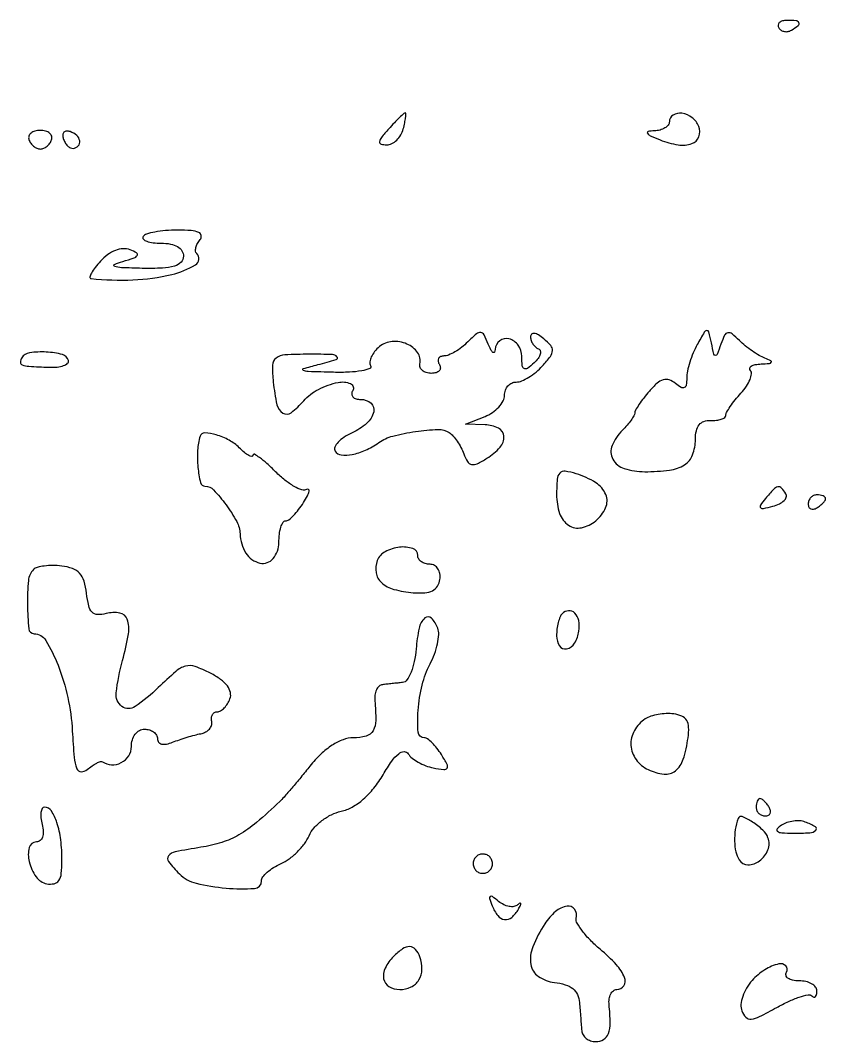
# Model space of a CAD drawing. Extents: x 0 to 5034, y 0 to 2560.
# Drawn here: x 674.2 to 767, y 1593 to 1710.7 of the extents above; entities that cross this region are included whole.
import ezdxf

# ---------------------------------------------------------------- set-up
doc = ezdxf.new("R2010")
doc.units = 0

msp = doc.modelspace()

# ---------------------------------------------------------------- linework, layer by layer
for points in [[(761.613087, 1709.817021, 0.108766), (761.88478, 1709.536973, 0.099739), (762.257398, 1709.385962, 0.095385), (762.673795, 1709.387618, 0.090093), (763.069098, 1709.542705, 0.02679), (763.852054, 1710.086603, 0.350126), (763.929499, 1710.40792, 0.269722), (763.618676, 1710.623697, 0.019984), (762.543989, 1710.666667, 0.059057), (762.024148, 1710.605052, 0.126631), (761.669932, 1710.417083, 0.191218), (761.534562, 1710.139071, 0.158515)], [(716.650831, 1698.166667, 0.013573), (715.806183, 1697.180833, 0.140292), (715.598669, 1696.693433, 0.370881), (715.779018, 1696.422063, 0.068589), (716.422797, 1696.333333, 0.116405), (717.005693, 1696.470901, 0.075454), (717.574349, 1696.871875, 0.06915), (718.042965, 1697.465887, 0.068626), (718.333333, 1698.166667, 0.01207), (718.499181, 1698.869785, 0.020942), (718.598082, 1699.461458, 0.01712), (718.639048, 1699.917903, 0.430497), (718.561368, 1700, 0.187609), (718.406501, 1699.939771, 0.005742), (717.896448, 1699.461458, 0.010579), (717.304848, 1698.869221, 0.007035)], [(749, 1699, -0.167543), (748.866735, 1698.613458, -0.090437), (748.485937, 1698.27513, -0.072704), (747.919409, 1698.035023, -0.054934), (747.25, 1697.936614, 0.038392), (746.551744, 1697.857408, 0.535016), (746.469676, 1697.662518, 0.14247), (746.803087, 1697.37952, 0.010167), (747.934716, 1696.900507, 0.054478), (749.998437, 1696.326588, 0.125783), (751.590367, 1696.466807, 0.22395), (752.385221, 1697.251138, 0.181411), (752.376152, 1698.462146, 0.139195), (751.632325, 1699.45491, 0.123924), (750.444119, 1699.963692, 0.176966), (749.433039, 1699.766804, 0.262856)], [(675.191667, 1696.925, 0.073624), (675.399741, 1696.514089, 0.066918), (675.723802, 1696.165781, 0.070382), (676.110048, 1695.930417, 0.102038), (676.5, 1695.85, 0.102038), (676.889952, 1695.930417, 0.070382), (677.276198, 1696.165781, 0.066918), (677.600259, 1696.514089, 0.073624), (677.808333, 1696.925, 0.159683), (677.810399, 1697.333474, 0.143818), (677.571823, 1697.684219, 0.107546), (677.111023, 1697.920344, 0.064908), (676.5, 1698, 0.064908), (675.888977, 1697.920344, 0.107546), (675.428177, 1697.684219, 0.143818), (675.189601, 1697.333474, 0.159683)], [(679.15, 1697.05, 0.053161), (679.35683, 1696.596593, 0.062883), (679.645469, 1696.224531, 0.073742), (679.968009, 1695.985296, 0.149613), (680.275, 1695.925, 0.175736), (680.869758, 1696.213035, 0.239194), (681.044314, 1696.772743, 0.167686), (680.694791, 1697.413248, 0.104687), (679.95, 1697.85, 0.089632), (679.522225, 1697.911576, 0.189618), (679.22, 1697.78, 0.189618), (679.088424, 1697.477775, 0.089632)], [(688.345492, 1685.75, 0.349815), (688.379636, 1685.465503, 0.109086), (688.769838, 1685.220313, 0.058062), (689.491439, 1685.053095, 0.027937), (690.440983, 1685, -0.045128), (691.517041, 1684.90268, -0.087671), (692.323497, 1684.603459, -0.119789), (692.819301, 1684.124015, -0.141873), (693, 1683.5, -0.193046), (692.71866, 1682.798469, -0.131071), (691.974947, 1682.345212, -0.062329), (690.594052, 1682.119264, -0.014669), (688.25, 1682.09968, -0.004783), (685.853591, 1682.172908, -0.075125), (685.052176, 1682.327105, -0.679259), (685.043688, 1682.553925, -0.035816), (686, 1682.89572, 0.011555), (687.306733, 1683.292458, 0.173835), (687.675896, 1683.580214, 0.428208), (687.603757, 1683.869102, 0.037509), (686.843956, 1684.228601, 0.10627), (686.045682, 1684.353503, 0.076941), (685.162601, 1684.165173, 0.066991), (684.268106, 1683.679432, 0.051037), (683.438968, 1682.932561, 0.01935), (682.813727, 1682.185514, 0.039644), (682.39618, 1681.546708, 0.06663), (682.224457, 1681.099486, 0.451296), (682.345012, 1680.928571, 0.038137), (687.179343, 1680.771951, 0.046926), (691.648124, 1681.390922, 0.078637), (694.376868, 1682.507382, 0.486413), (694.532842, 1683.800491, -0.177248), (694.403501, 1684.079163, -0.080719), (694.434999, 1684.485334, -0.06486), (694.614965, 1684.952065, -0.04883), (694.923639, 1685.407991, 0.218969), (695.049726, 1685.878948, 0.256459), (694.765281, 1686.236774, 0.08197), (693.889298, 1686.445103, 0.01748), (692.319472, 1686.5, 0.019869), (690.94122, 1686.445208, 0.026773), (689.704052, 1686.279687, 0.025988), (688.726613, 1686.042047, 0.183716)], [(725.765368, 1673.622511, -0.031417), (725.061094, 1673.001586, -0.031812), (724.287401, 1672.476613, -0.03354), (723.557827, 1672.110123, -0.099945), (723.012412, 1672, 0.09977), (722.629144, 1671.922754, 0.176681), (722.395582, 1671.70625, 0.168675), (722.350076, 1671.381744, 0.089914), (722.5, 1671, -0.139169), (722.607943, 1670.620352, -0.191142), (722.478525, 1670.29375, -0.138808), (722.110654, 1670.073267, -0.066118), (721.559017, 1670, -0.070442), (720.981743, 1670.081734, -0.10398), (720.531399, 1670.321086, -0.129283), (720.278311, 1670.677157, -0.147463), (720.25, 1671.093058, 0.216179), (719.98467, 1672.395565, 0.136043), (718.749996, 1673.381009, 0.119604), (717.049176, 1673.664398, 0.156189), (715.594833, 1673.078704, 0.04802), (715.033559, 1672.513722, 0.062283), (714.645011, 1671.896357, 0.076308), (714.476913, 1671.322605, 0.173268), (714.570027, 1670.886693, -0.468664), (714.458329, 1670.552942, -0.048261), (713.544408, 1670.295221, -0.033635), (712.116027, 1670.135776, -0.017132), (710.309017, 1670.118315, -0.002181), (707.372672, 1670.203372, -0.105434), (706.804751, 1670.344407, -0.685704), (706.821538, 1670.541797, -0.008664), (708.5, 1671, 0.010039), (710.592656, 1671.577464, 0.538605), (710.693046, 1671.909787, 0.216376), (710.157269, 1672.168515, 0.005924), (707.5, 1672.2, 0.013067), (704.693213, 1672.126632, 0.152334), (703.67661, 1671.750224, 0.22682), (703.261234, 1670.927924, 0.032686), (703.345694, 1668.996058, 0.025427), (703.766691, 1666.385408, 0.205269), (704.452376, 1665.416039, 0.311999), (705.412266, 1665.468519, 0.049257), (706.860952, 1666.839677, -0.096648), (708.542941, 1668.15494, -0.067105), (710.826206, 1668.954769, -0.15307), (712.243408, 1668.811361, -0.458543), (712.5, 1668, 0.139169), (712.392057, 1667.620352, 0.191142), (712.521475, 1667.29375, 0.138808), (712.889346, 1667.073267, 0.066118), (713.440983, 1667, -0.181797), (714.614705, 1666.558655, -0.283592), (714.923008, 1665.557717, -0.149674), (714.111674, 1664.237429, -0.073911), (712.443612, 1663.156262, 0.037861), (711.507163, 1662.640765, 0.060807), (710.811009, 1662.053973, 0.085249), (710.442908, 1661.49076, 0.245345), (710.475637, 1661.039421, 0.230446), (711.180648, 1660.59324, 0.075882), (712.440538, 1660.643938, 0.059728), (713.973496, 1661.136688, 0.045812), (715.5, 1662.014522, -0.089135), (717.127885, 1662.772244, -0.028695), (719.747542, 1663.304542, -0.02574), (722.344286, 1663.543131, -0.158433), (723.620037, 1663.184419, -0.066708), (724.059982, 1662.79733, -0.029061), (724.53676, 1662.180333, -0.02812), (724.97434, 1661.456204, -0.03344), (725.300247, 1660.727353, 0.0476), (725.732986, 1659.828662, 0.212844), (726.20167, 1659.502842, 0.16232), (726.845791, 1659.58953, 0.025664), (727.977306, 1660.2179, 0.070059), (729.481238, 1661.47986, 0.20058), (729.923262, 1662.742015, 0.26978), (729.3013, 1663.678908, 0.107806), (727.75, 1664.063386), (725.5, 1664.126773), (727.75, 1665.031162, 0.05432), (728.610511, 1665.490944, 0.056546), (729.339062, 1666.119978, 0.062859), (729.835196, 1666.81486, 0.124258), (730, 1667.467776, -0.086508), (730.10199, 1668.052849, -0.094089), (730.395097, 1668.549909, -0.100246), (730.831936, 1668.882374, -0.11316), (731.345012, 1669, 0.100388), (731.978476, 1669.128479, 0.037575), (732.788491, 1669.545381, 0.035361), (733.628011, 1670.146161, 0.035867), (734.370241, 1670.856618, 0.02215), (735.282346, 1671.958894, 0.150466), (735.520793, 1672.615614, 0.193457), (735.317528, 1673.204055, 0.040843), (734.525228, 1673.979062, 0.032957), (733.902715, 1674.429934, 0.103715), (733.421501, 1674.607914, 0.236589), (733.127235, 1674.511353, 0.199872), (733, 1674.205778, 0.079371), (733.067437, 1673.783633, 0.066184), (733.264809, 1673.373989, 0.06762), (733.556862, 1673.038441, 0.091601), (733.901478, 1672.833333, -0.231552), (734.125026, 1672.598856, -0.152502), (734.126463, 1672.219148, -0.088428), (733.874203, 1671.728971, -0.043861), (733.401478, 1671.210573, -0.025461), (732.636758, 1670.575723, -0.291166), (732.263736, 1670.547584, -0.2544), (732.044815, 1670.880857, -0.020744), (732, 1671.960573, 0.158319), (731.584152, 1673.24098, 0.174507), (730.509969, 1673.971462, 0.234143), (729.447863, 1673.746933, 0.214788), (728.929715, 1672.75, -0.122572), (728.836727, 1672.449498, -0.447889), (728.663942, 1672.417238, -0.112907), (728.41338, 1672.721866, -0.022268), (728.123654, 1673.372511, 0.025182), (727.641107, 1674.439413, 0.2527), (727.251249, 1674.706502, 0.208383), (726.761857, 1674.552284, 0.017312)], [(752.206255, 1673.315741, 0.028109), (751.744433, 1672.355691, 0.022551), (751.354337, 1671.277204, 0.023093), (751.084294, 1670.24462, 0.052452), (751, 1669.443297, -0.036761), (750.941959, 1668.654937, -0.253403), (750.717037, 1668.354938, -0.250032), (750.34022, 1668.377164, -0.035963), (749.691208, 1668.841311, 0.091505), (748.977071, 1669.24098, 0.15518), (748.298338, 1669.254433, 0.110186), (747.573041, 1668.85104, 0.033923), (746.691208, 1667.952325, 0.012953), (746.043529, 1667.154982, 0.016999), (745.496792, 1666.39285, 0.014565), (745.087154, 1665.738262, 0.133292), (745, 1665.41714, -0.134382), (744.917901, 1665.11719, -0.021812), (744.584726, 1664.606368, -0.022712), (744.127579, 1664.025752, -0.018253), (743.586301, 1663.443444, 0.098221), (742.403058, 1661.674645, 0.225666), (742.481399, 1660.113103, 0.195515), (743.792405, 1659.029726, 0.076262), (746.158918, 1658.666667, 0.03105), (749.029968, 1658.845129, 0.111241), (750.748444, 1659.464119, 0.162226), (751.675518, 1660.606234, 0.090293), (752, 1662.388418, -0.053123), (752.10625, 1663.385638, -0.115934), (752.433956, 1664.076115, -0.14085), (752.985007, 1664.467001, -0.095906), (753.75, 1664.579401, 0.035042), (754.420342, 1664.595971, 0.054514), (754.985937, 1664.712796, 0.072753), (755.373138, 1664.903603, 0.246754), (755.5, 1665.145012, -0.132083), (755.596287, 1665.503147, -0.017774), (756.014703, 1666.169293, -0.019504), (756.581232, 1666.93758, -0.015296), (757.252182, 1667.726164, 0.034327), (757.874405, 1668.516509, 0.051094), (758.293186, 1669.290036, 0.065008), (758.468381, 1669.937451, 0.234102), (758.335515, 1670.331152, -0.252256), (758.258029, 1670.589684, -0.209981), (758.426162, 1670.826717, -0.090228), (758.89268, 1671.002275, -0.034711), (759.583333, 1671.078947, 0.010062), (760.52001, 1671.136428, 0.230887), (760.744661, 1671.26964, 0.454143), (760.696168, 1671.444282, 0.018332), (760.017857, 1671.739662, -0.039113), (759.345549, 1672.066271, -0.019098), (758.541691, 1672.579937, -0.018816), (757.741941, 1673.180903, -0.025842), (757.073918, 1673.783225, 0.02474), (756.222371, 1674.554431, 0.222748), (755.747319, 1674.674781, 0.235733), (755.367956, 1674.384448, 0.027591), (754.940853, 1673.372511, -0.005864), (754.493074, 1672.168081, -0.342115), (754.304305, 1672.053935, -0.315585), (754.132834, 1672.206399, -0.005386), (753.841047, 1673.5, 0.010652), (753.540188, 1674.771295, 0.373366), (753.306888, 1674.93174, 0.236946), (753.015833, 1674.742068, 0.005842)], [(674.367878, 1671.786222, 0.128551), (674.209012, 1671.268761, 0.331154), (674.41636, 1670.963984, 0.069297), (675.180848, 1670.812633, 0.004275), (677.5, 1670.7, 0.033462), (678.440512, 1670.725326, 0.060493), (679.192188, 1670.889205, 0.094945), (679.651489, 1671.155131, 0.290834), (679.75, 1671.484527, 0.26794), (679.052136, 1672.163613, 0.048083), (677.186312, 1672.449591, 0.04802), (675.270156, 1672.372963, 0.223957)], [(694.918758, 1662.75, 0.066091), (694.624404, 1661.152457, 0.036743), (694.670486, 1659.169289, 0.032024), (694.954723, 1657.415906, 0.349821), (695.476432, 1657, -0.206232), (696.474003, 1656.570259, -0.030763), (697.9072, 1654.854008, -0.033832), (699.13778, 1652.919768, -0.117706), (699.52254, 1651.5, 0.132121), (700.190556, 1649.285962, 0.201489), (701.804778, 1648.139905, 0.281195), (703.335071, 1648.661502, 0.175279), (704, 1650.5, -0.028767), (704.055155, 1651.457853, -0.045002), (704.223089, 1652.265625, -0.0564), (704.466994, 1652.830502, -0.268838), (704.759453, 1653, 0.167829), (705.134774, 1653.129631, 0.031924), (705.681914, 1653.618239, 0.030876), (706.274383, 1654.298828, 0.024082), (706.833278, 1655.104643, 0.018106), (707.278746, 1655.879002, 0.063037), (707.481587, 1656.418019, 0.307761), (707.407048, 1656.614199, 0.29954), (707.194576, 1656.620255, -0.22651), (706.657044, 1656.561935, -0.044907), (705.751623, 1656.974097, -0.039493), (704.694047, 1657.691248, -0.02765), (703.620752, 1658.651975, 0.012707), (702.614375, 1659.608459, 0.026016), (701.769846, 1660.294967, 0.036996), (701.170323, 1660.667981, 0.563768), (701, 1660.564935, -0.428733), (700.863181, 1660.434702, -0.11379), (700.538393, 1660.526664, -0.04952), (700.032582, 1660.873812, -0.021242), (699.428571, 1661.428571, 0.072566), (698.270776, 1662.291539, 0.052701), (696.78246, 1662.903908, 0.058933), (695.464855, 1663.126427, 0.338665)], [(736, 1656.036003, 0.080351), (736.353063, 1653.853189, 0.166381), (737.386171, 1652.49549, 0.203405), (738.868645, 1652.211515, 0.120745), (740.512735, 1653.010569, 0.114813), (741.654062, 1654.513635, 0.206923), (741.673423, 1656.033605, 0.156495), (740.507824, 1657.401216, 0.063085), (738.25, 1658.432606, 0.040417), (736.988118, 1658.717052, 0.244149), (736.374875, 1658.501497, 0.171089), (736.067243, 1657.803197, 0.019019)], [(760.065294, 1655.578674, 0.019963), (759.483502, 1654.8178, 0.361312), (759.506425, 1654.533834, 0.255353), (759.829763, 1654.434951, 0.013137), (760.931602, 1654.692364, 0.045875), (761.675547, 1654.961789, 0.080158), (762.215614, 1655.330573, 0.122195), (762.473271, 1655.733869, 0.223332), (762.429736, 1656.11369, 0.050084), (761.915917, 1656.784477, 0.26591), (761.490578, 1656.914775, 0.150095), (760.990372, 1656.628048, 0.014904)], [(765, 1654.940983, 0.108972), (765.078288, 1654.586039, 0.182303), (765.29375, 1654.3746, 0.161196), (765.6179, 1654.343488, 0.082592), (766, 1654.5, 0.029505), (766.382774, 1654.768994, 0.035638), (766.70625, 1655.066025, 0.038439), (766.934461, 1655.34829, 0.151918), (767, 1655.559017, 0.210953), (766.92554, 1655.727648, 0.081139), (766.70625, 1655.870461, 0.061769), (766.382849, 1655.967655, 0.042167), (766, 1656, 0.105053), (765.618444, 1655.918938, 0.099167), (765.29375, 1655.688914, 0.09642), (765.076123, 1655.345238, 0.093332)], [(715.335833, 1648.432783, 0.133646), (715.193877, 1647.027722, 0.170324), (715.816898, 1645.893866, 0.116438), (717.258685, 1645.107866, 0.047289), (719.475568, 1644.720981, 0.036067), (720.802745, 1644.712794, 0.098955), (721.703268, 1644.955442, 0.138004), (722.26559, 1645.463498, 0.103241), (722.558065, 1646.25, 0.078956), (722.553165, 1646.919766, 0.10415), (722.331563, 1647.486979, 0.119547), (721.929564, 1647.863611, 0.129432), (721.411516, 1648, -0.06912), (720.872026, 1648.074937, -0.08529), (720.414633, 1648.29375, -0.099964), (720.108806, 1648.618662, -0.139872), (720, 1649, 0.321208), (719.419686, 1649.81013, 0.112628), (717.913457, 1649.966269, 0.090209), (716.24001, 1649.446872, 0.182876)], [(675.712576, 1647.379243, 0.175116), (675.133286, 1646.144531, 0.02543), (675.017325, 1643.325812, 0.022275), (675.167659, 1640.558615, 0.385559), (675.784392, 1640, -0.264196), (677.134772, 1639.232928, -0.040825), (678.543466, 1636.360926, -0.040171), (679.668285, 1632.647337, -0.03969), (680.190601, 1628.78661, 0.007745), (680.406098, 1625.74043, 0.070528), (680.704799, 1624.446879, 0.30248), (681.198348, 1624.097816, 0.181606), (681.903695, 1624.340348, -0.021292), (682.466639, 1624.76644, -0.031501), (682.996781, 1625.085915, -0.03233), (683.437484, 1625.279939, -0.248792), (683.653695, 1625.25, 0.147362), (684.700659, 1624.888276, 0.131218), (685.827042, 1625.141228, 0.130105), (686.684158, 1625.924806, 0.143838), (687, 1627, -0.072314), (687.111864, 1627.769411, -0.08892), (687.4375, 1628.416667, -0.10214), (687.924246, 1628.846791, -0.130775), (688.5, 1629, -0.072144), (689.073208, 1628.91686, -0.087143), (689.559375, 1628.674822, -0.100435), (689.884389, 1628.315153, -0.134459), (690, 1627.893011, 0.17181), (690.136407, 1627.507759, 0.167453), (690.486315, 1627.289177, 0.105544), (691.043263, 1627.280133, 0.047087), (691.75, 1627.489631, -0.012837), (692.52943, 1627.779999, -0.008826), (693.426562, 1628.070631, -0.008903), (694.300514, 1628.319888, -0.017872), (695, 1628.479456, 0.073658), (695.554365, 1628.672813, 0.090368), (695.985938, 1629.009764, 0.104184), (696.229316, 1629.434797, 0.133935), (696.25, 1629.882837, -0.07715), (696.22172, 1630.309664, -0.109037), (696.33576, 1630.671833, -0.128861), (696.572737, 1630.912066, -0.134785), (696.893011, 1631, 0.138204), (697.27671, 1631.108123, 0.061334), (697.691895, 1631.438309, 0.054042), (698.073362, 1631.921341, 0.048554), (698.3586, 1632.492114, 0.149736), (698.409376, 1633.225303, 0.106247), (698.056091, 1633.976078, 0.074734), (697.284935, 1634.723968, 0.035926), (696.106933, 1635.444703, 0.033756), (694.33875, 1636.212712, 0.153824), (693.231644, 1636.253719, 0.112636), (692.116597, 1635.655296, 0.014309), (690.100214, 1633.793718, -0.042354), (687.434378, 1631.595932, -0.322873), (685.900806, 1631.626318, -0.269231), (685.241476, 1633.184117, -0.03437), (685.971961, 1636.89587, 0.022415), (686.659247, 1639.995362, 0.128316), (686.522703, 1641.659906, 0.272694), (685.671445, 1642.378761, 0.106552), (684.074769, 1642.309302, -0.074437), (683.105241, 1642.20499, -0.19352), (682.476812, 1642.488451, -0.133845), (682.075645, 1643.225173, -0.029656), (681.825765, 1644.653182, 0.04325), (681.538727, 1646.066419, 0.113499), (681.034072, 1646.962602, 0.123497), (680.218476, 1647.504164, 0.056138), (678.962576, 1647.79591, 0.028384), (677.938939, 1647.856725, 0.032536), (676.961202, 1647.795577, 0.034438), (676.153747, 1647.634956, 0.130786)], [(736.63948, 1642.306147, 0.102654), (736.393096, 1641.930746, 0.03278), (736.187847, 1641.291493, 0.031143), (736.047135, 1640.530649, 0.030162), (736, 1639.75, 0.144613), (736.340405, 1638.597666, 0.311243), (737.155186, 1638.260033, 0.206733), (738.075248, 1638.914592, 0.10008), (738.57356, 1640.300238, 0.08343), (738.548639, 1641.501345, 0.146012), (738.095476, 1642.377784, 0.222755), (737.387528, 1642.648529, 0.179986)], [(719.810365, 1638.25, -0.030612), (719.600132, 1636.797918, -0.044485), (719.22534, 1635.559607, -0.053286), (718.754703, 1634.675723, -0.222406), (718.25, 1634.375, 0.001206), (717.694016, 1634.318047, 0.000795), (717.054973, 1634.25, 0.0008), (716.433676, 1634.181837, 0.001549), (715.937142, 1634.125, 0.160069), (715.5453, 1633.943148, 0.094758), (715.238789, 1633.522656, 0.076968), (715.063252, 1632.928564, 0.058827), (715.052296, 1632.25, -0.025804), (715.163763, 1630.012528, -0.131623), (714.842108, 1628.820497, -0.194913), (714.045986, 1628.201991, -0.068983), (712.588894, 1628, 0.089635), (711.403548, 1627.785781, 0.054533), (710.128423, 1627.143594, 0.046863), (708.831053, 1626.117514, 0.033394), (707.579347, 1624.75, -0.00359), (706.519225, 1623.443397, -0.004059), (705.482628, 1622.205, -0.003711), (704.585326, 1621.166246, -0.022191), (704.090454, 1620.65, -0.014986), (701.413506, 1618.243779, -0.044199), (699.392727, 1616.819721, -0.055481), (697.426578, 1615.95419, -0.036335), (695.014067, 1615.386259, 0.008628), (692.045861, 1614.858948, 0.175854), (691.276532, 1614.396511, 0.352349), (691.273945, 1613.73225, 0.027948), (692.531682, 1612.325461, 0.137974), (694.452721, 1611.247929, 0.037857), (697.910907, 1610.685281, 0.036127), (701.179277, 1610.641533, 0.397209), (702.00044, 1611.512872, -0.163778), (702.154144, 1611.970187, -0.048825), (702.661067, 1612.518181, -0.043212), (703.388879, 1613.060486, -0.035155), (704.25, 1613.512872, 0.055751), (705.182836, 1614.052968, 0.036644), (706.125208, 1614.862088, 0.036703), (706.936959, 1615.797568, 0.057011), (707.474111, 1616.719768, -0.078054), (708.046043, 1617.613393, -0.04849), (708.95998, 1618.462728, -0.04738), (710.053188, 1619.143833, -0.061651), (711.164489, 1619.536128, 0.074965), (712.443678, 1620.026187, 0.050019), (713.726944, 1620.933553, 0.044834), (714.941802, 1622.197052, 0.035796), (716.0164, 1623.752369, -0.019095), (717.006557, 1625.292978, -0.066369), (717.804686, 1626.163647, -0.160272), (718.423149, 1626.409561, -0.276175), (718.899518, 1626.162584, 0.087015), (719.338662, 1625.669068, 0.039737), (720.057625, 1625.187054, 0.037774), (720.916244, 1624.787374, 0.0425), (721.792367, 1624.539986, 0.017902), (723.016457, 1624.349405, 0.292575), (723.373403, 1624.522098, 0.267741), (723.384844, 1624.934837, 0.015689), (722.728325, 1626.063412, 0.026138), (722.209587, 1626.804805, 0.032734), (721.651084, 1627.431127, 0.034524), (721.129835, 1627.877446, 0.161146), (720.759453, 1628, -0.390907), (720.049303, 1628.655348, -0.039468), (720.045963, 1631.167228, -0.040397), (720.512153, 1634.087257, -0.05995), (721.42087, 1636.510115, 0.032401), (721.925689, 1637.659638, 0.033834), (722.269301, 1638.848419, 0.035965), (722.420731, 1639.908895, 0.109521), (722.313881, 1640.624422, 0.10056), (721.570374, 1641.79247, 0.411767), (720.812263, 1641.809362, 0.152545), (720.157518, 1640.636359, 0.030952)], [(746.226574, 1630.182233, 0.121265), (744.961016, 1628.829846, 0.143322), (744.569502, 1627.128534, 0.144828), (745.157724, 1625.497748, 0.124647), (746.569111, 1624.335366, 0.082388), (748.37866, 1623.821811, 0.199224), (749.689224, 1624.200335, 0.149053), (750.595242, 1625.523533, 0.041605), (751.152426, 1628, 0.041245), (751.220843, 1629.22704, 0.129061), (750.991614, 1630.013985, 0.156751), (750.439684, 1630.497748, 0.070499), (749.5, 1630.755728, 0.042124), (748.640831, 1630.792673, 0.033065), (747.713431, 1630.692751, 0.03403), (746.857966, 1630.48207, 0.067024)], [(759, 1620, 0.105053), (759.081062, 1619.618444, 0.099167), (759.311086, 1619.29375, 0.09642), (759.654762, 1619.076123, 0.093332), (760.059017, 1619, 0.108972), (760.413961, 1619.078288, 0.182303), (760.6254, 1619.29375, 0.161196), (760.656512, 1619.6179, 0.082592), (760.5, 1620, 0.029505), (760.231006, 1620.382774, 0.035638), (759.933975, 1620.70625, 0.038439), (759.65171, 1620.934461, 0.151918), (759.440983, 1621, 0.210953), (759.272352, 1620.92554, 0.081139), (759.129539, 1620.70625, 0.061769), (759.032345, 1620.382849, 0.042167)], [(676.710251, 1618, -0.049103), (676.837358, 1617.200435, -0.095211), (676.753586, 1616.56129, -0.140598), (676.475505, 1616.154421, -0.174718), (676.04708, 1616, 0.344719), (675.214004, 1615.34819, 0.122572), (675.215587, 1613.733334, 0.092315), (676.01629, 1611.982899, 0.194742), (677.25, 1611.186892, 0.096878), (678.094295, 1611.19096, 0.200258), (678.631628, 1611.553275, 0.11969), (678.921542, 1612.362529, 0.026446), (679, 1613.844888, 0.029621), (678.857374, 1616.250314, 0.049462), (678.420595, 1618.228688, 0.065822), (677.774946, 1619.573553, 0.253147), (676.986631, 1620, 0.270341), (676.722153, 1619.845727, 0.094621), (676.575695, 1619.4125, 0.062468), (676.567591, 1618.766545, 0.035903)], [(756.923489, 1618.718615, 0.045256), (756.599434, 1617.429134, 0.044652), (756.510665, 1616.096499, 0.047884), (756.655304, 1614.880859, 0.085068), (757.031938, 1613.948322, 0.259471), (758.058032, 1613.375072, 0.165122), (759.387343, 1613.823806, 0.134554), (760.351623, 1615.091076, 0.189562), (760.36324, 1616.495794, 0.11642), (759.769071, 1617.367645, 0.041796), (758.571621, 1618.291733, 0.04313), (757.383074, 1618.921884, 0.433275)], [(761.909316, 1617.922793, 0.066116), (761.412012, 1617.506965, 0.458049), (761.444512, 1617.229745, 0.134771), (761.952663, 1617.057329, 0.013404), (763.25, 1617.015313, 0.014704), (765.18413, 1617.061427, 0.173231), (765.867481, 1617.347369, 0.508946), (765.82311, 1617.748666, 0.038196), (764.659316, 1618.300491, 0.078095), (764.042838, 1618.432233, 0.047824), (763.298472, 1618.40176, 0.046657), (762.547614, 1618.226161, 0.06042)], [(726.552786, 1614.08541, 0.099038), (726.401684, 1613.679226, 0.097945), (726.417584, 1613.244476, 0.097945), (726.597789, 1612.848514, 0.099038), (726.91459, 1612.552786, 0.099038), (727.320774, 1612.401684, 0.097945), (727.755524, 1612.417584, 0.097945), (728.151486, 1612.597789, 0.099038), (728.447214, 1612.91459, 0.099038), (728.598316, 1613.320774, 0.097945), (728.582416, 1613.755524, 0.097945), (728.402211, 1614.151486, 0.099038), (728.08541, 1614.447214, 0.099038), (727.679226, 1614.598316, 0.097945), (727.244476, 1614.582416, 0.097945), (726.848514, 1614.402211, 0.099038)], [(728.584097, 1608.641444, 0.073231), (729.21926, 1607.512845, 0.198281), (730.001013, 1607.064723, 0.21357), (730.827719, 1607.313046, 0.084194), (731.601308, 1608.25, 0.01713), (731.840863, 1608.701361, 0.16288), (731.868964, 1608.915049, 0.524814), (731.768412, 1608.958994, 0.045405), (731.502335, 1608.758676, -0.146922), (731.086824, 1608.560866, -0.082681), (730.523459, 1608.567866, -0.070215), (729.90199, 1608.772169, -0.058795), (729.319117, 1609.150119, 0.013349), (728.601698, 1609.713875, 0.321626), (728.360415, 1609.717972, 0.330539), (728.283996, 1609.492629, 0.013724)], [(734.639208, 1606.572114, 0.048976), (733.25847, 1603.93393, 0.137674), (733.030471, 1601.882051, 0.204456), (733.905165, 1600.506282, 0.122245), (735.75, 1599.816422, -0.044729), (737.005271, 1599.55679, -0.095714), (737.877621, 1599.097965, -0.117068), (738.408839, 1598.41726, -0.089707), (738.643701, 1597.5, 0.0007), (738.706503, 1596.642708, 0.000562), (738.776415, 1595.720313, 0.000567), (738.842971, 1594.867736, 0.001448), (738.893701, 1594.25, 0.11522), (739.048761, 1593.772945, 0.091707), (739.4094, 1593.367188, 0.085053), (739.918989, 1593.094331, 0.08065), (740.5, 1593, 0.134207), (741.413479, 1593.249689, 0.17345), (741.965255, 1593.913254, 0.091534), (742.174546, 1595.150047, 0.021615), (742.052296, 1597.25, -0.058778), (742.06304, 1597.919401, -0.083863), (742.238789, 1598.485938, -0.108035), (742.546144, 1598.863406, -0.169647), (742.937142, 1599, 0.252524), (743.752804, 1599.440007, 0.248185), (743.841211, 1600.369317, 0.089387), (742.885572, 1601.860267, 0.030759), (741.023141, 1603.633982, -0.022827), (739.899774, 1604.67038, -0.030592), (738.987374, 1605.713117, -0.031288), (738.363793, 1606.634228, -0.188241), (738.273141, 1607.194422, 0.204383), (738.069031, 1608.247102, 0.294515), (737.222186, 1608.608371, 0.135409), (735.873639, 1607.975501, 0.070815)], [(717.2, 1602.8, 0.080536), (716.245001, 1601.475428, 0.164037), (716.069629, 1600.21979, 0.215001), (716.685161, 1599.339027, 0.135134), (717.916667, 1599, 0.110654), (719.221486, 1599.292347, 0.144544), (720.129914, 1600.101924, 0.13562), (720.488182, 1601.319468, 0.092507), (720.245704, 1602.75, 0.086752), (719.736231, 1603.62864, 0.217287), (719.082241, 1603.939998, 0.158295), (718.255814, 1603.686553, 0.043488)], [(758.533706, 1600.037245, 0.050926), (757.898072, 1599.172379, 0.051373), (757.452549, 1598.199352, 0.056356), (757.250066, 1597.268255, 0.117524), (757.347506, 1596.536798, 0.104914), (757.815923, 1595.814727, 0.224487), (758.426929, 1595.595416, 0.09276), (759.398052, 1595.876804, 0.011184), (761.373003, 1596.92867, -0.019298), (762.732514, 1597.624677, -0.02877), (763.974286, 1598.116414, -0.028056), (764.981666, 1598.3881, -0.253407), (765.404216, 1598.262451, 0.133924), (765.63, 1598.133435, 0.259855), (765.824988, 1598.184387, 0.152172), (765.958603, 1598.426251, 0.050715), (766, 1598.833333, 0.171837), (765.842361, 1599.278475, 0.093921), (765.395164, 1599.657292, 0.07436), (764.728654, 1599.913557, 0.054709), (763.940983, 1600, -0.047867), (763.195401, 1600.071541, -0.104212), (762.66835, 1600.29375, -0.181468), (762.441401, 1600.621877, -0.202618), (762.5, 1601, 0.346225), (762.417609, 1601.725749, 0.263151), (761.617735, 1601.952733, 0.081925), (759.983208, 1601.258555, 0.067636)]]:
    msp.add_lwpolyline(points, format="xyb", close=True)

doc.saveas('drawing.dxf')
